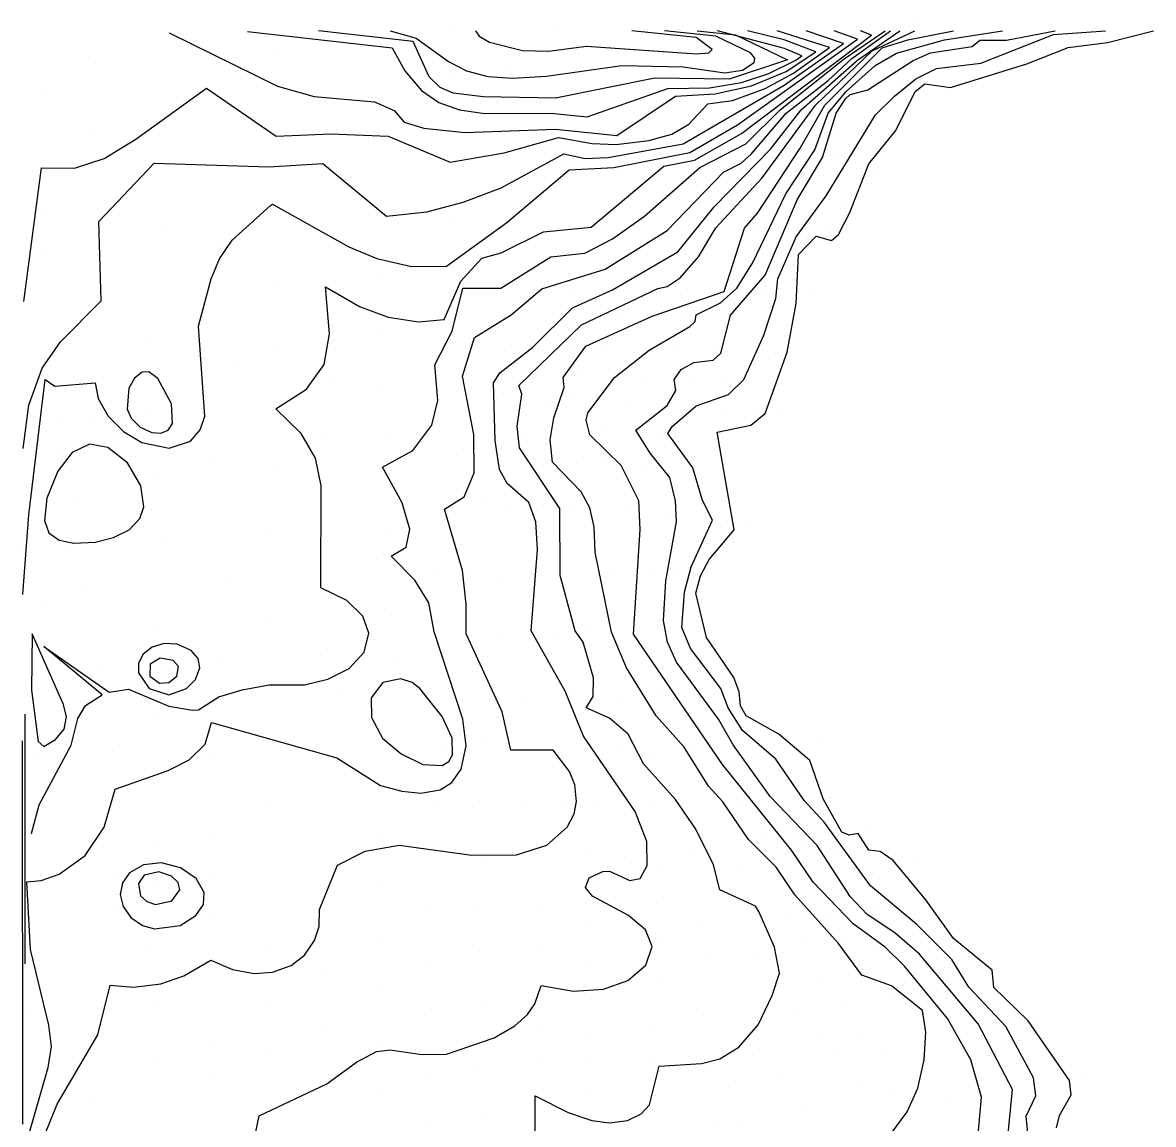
# Model space of a CAD drawing. Extents: x 486499 to 492463, y 5457277 to 5462406.
# Drawn here: x 486504 to 489554, y 5459435 to 5462406 of the extents above; entities that cross this region are included whole.
import ezdxf

# ---------------------------------------------------------------- set-up
doc = ezdxf.new("R2010")
doc.units = 0
doc.layers.add('Contours', color=7, linetype='Continuous')
doc.layers.add('Depths', color=7, linetype='Continuous')

msp = doc.modelspace()

# ---------------------------------------------------------------- linework, layer by layer
at = {"layer": 'Contours'}
for points in [[(486505.2, 5460863.8), (486521, 5461078.5), (486565.5, 5461443.7), (486591.2, 5461426.2), (486699.9, 5461434.7), (486708.2, 5461392.4), (486735.5, 5461344.6), (486776.6, 5461303.3), (486826.1, 5461273.5), (486899.9, 5461258.3), (486957, 5461277.2), (486983.6, 5461307.9), (486995.5, 5461344.5), (486978.3, 5461587.3), (487013, 5461715.5), (487035.8, 5461769.2), (487069.3, 5461819.3), (487173, 5461913), (487178.1, 5461916.2), (487383.9, 5461801.4), (487459.5, 5461770.4), (487553, 5461748.8), (487647.7, 5461749.4), (487810.4, 5461867.5), (487978.6, 5462009), (488099, 5462015.9), (488303.5, 5462055.9), (488432.8, 5462130.4), (488755.9, 5462361.3), (488692.9, 5462384.1)], [(486506.2, 5461258.1), (486521.2, 5461374.5), (486557, 5461474.7), (486606.5, 5461545.4), (486716.2, 5461655.8), (486710.2, 5461869.5), (486859.3, 5462027.4), (487168.6, 5462017.2), (487313.8, 5462026.1), (487485.7, 5461883.9), (487594.9, 5461895.7), (487692.2, 5461922.1), (487795, 5461960.9), (487963.7, 5462052.8), (488022, 5462039.8), (488083.6, 5462042.4), (488285.5, 5462079.2), (488558.4, 5462237.2), (488718.4, 5462350.1), (488617.3, 5462384.1)], [(486507.6, 5461654.2), (486555.5, 5462014.7), (486644, 5462013.6), (486723.9, 5462040.1), (486810, 5462091.9), (487000.1, 5462229.3), (487188, 5462100.4), (487335.3, 5462106.2), (487489.9, 5462100.1), (487657.4, 5462029.8), (487803.5, 5462055.1), (487950, 5462096), (488040.5, 5462080.1), (488105, 5462077.6), (488193.5, 5462088.4), (488254.9, 5462105.3), (488301.5, 5462132.8), (488352, 5462187.1), (488419.1, 5462195.9), (488506.8, 5462228.5), (488583.7, 5462270.2), (488680.9, 5462338.9), (488539.2, 5462384.1)], [(486520, 5459404.1), (486573.7, 5459588.4), (486581.8, 5459644.9), (486575.3, 5459702.5), (486525.8, 5459906.5), (486515.6, 5460088.9), (486554.3, 5460092.6), (486603, 5460109.9), (486673, 5460160.4), (486724.2, 5460236.2), (486753.8, 5460338.9), (486896.9, 5460389), (486953.9, 5460418.3), (486996.5, 5460460.4), (487014.2, 5460518.9), (487352.1, 5460423.5), (487469.8, 5460348.8), (487527, 5460333.1), (487578, 5460327.9), (487630.3, 5460337.3), (487661.6, 5460356.7), (487687.2, 5460392.6), (487700.2, 5460455.6), (487691.8, 5460527.5), (487614.5, 5460763.2), (487599.8, 5460841.8), (487562.6, 5460903), (487498.4, 5460967.2), (487538.7, 5460991.3), (487548.6, 5461040.2), (487528.2, 5461111.5), (487475.4, 5461207.7), (487556.6, 5461252.6), (487607.8, 5461320.8), (487624.3, 5461386.9), (487616.1, 5461483.3), (487662.9, 5461574.5), (487691.5, 5461690.4), (487794.5, 5461690.4), (487928.8, 5461774.8), (488021.1, 5461784.2), (488094.9, 5461823.4), (488181.2, 5461884.2), (488330.8, 5462015.9), (488455.3, 5462079.3), (488548.5, 5462172.1), (488719.9, 5462308.2), (488830.3, 5462384.1)], [(486528, 5460219.1), (486548.7, 5460296.6), (486635, 5460457.6), (486653.1, 5460529.1), (486674.2, 5460564.1), (486718.7, 5460593.4), (486561.6, 5460723.7), (486737.8, 5460600.7), (486789.7, 5460608.5), (486898.8, 5460562.7), (486962.9, 5460551.7), (486978.4, 5460552.7), (487033.7, 5460587.5), (487096.2, 5460607.1), (487169.1, 5460620), (487264.6, 5460620.6), (487327.6, 5460635.3), (487384.8, 5460664.4), (487425.8, 5460708.6), (487437.7, 5460759.5), (487421.6, 5460805.6), (487379.2, 5460847.8), (487309, 5460881.9), (487310, 5461157.4), (487294.2, 5461231.5), (487256, 5461297.9), (487187.6, 5461364.7), (487269.7, 5461417.8), (487317.5, 5461484.6), (487331.7, 5461566.5), (487320.8, 5461693.7), (487412.8, 5461640.9), (487490.6, 5461611.9), (487571.7, 5461599.2), (487640.9, 5461605.6), (487686.4, 5461709.1), (487743, 5461771.2), (487794.8, 5461785.7), (487909.4, 5461842), (488037.7, 5461854.9), (488233.8, 5462019), (488316.9, 5462035.7), (488443.5, 5462107.3), (488793.5, 5462372.5), (488764.5, 5462384.1)], [(486549.9, 5459371.5), (486597.6, 5459488.9), (486707, 5459676.7), (486740.9, 5459810.6), (486803.8, 5459804.7), (486877.5, 5459814.2), (486938.8, 5459835.3), (487012, 5459877.6), (487070, 5459852.3), (487128.9, 5459842), (487178.6, 5459845.5), (487228.6, 5459863.5), (487264.3, 5459890.9), (487291.6, 5459930.7), (487303.8, 5459968.5), (487305.2, 5460014.2), (487353.7, 5460134.1), (487428, 5460171.9), (487520.2, 5460188.1), (487716.1, 5460160.5), (487836.3, 5460162.1), (487918.1, 5460187.5), (487973.2, 5460236.3), (487991.5, 5460272.6), (487998, 5460306), (487993.6, 5460350.9), (487979.6, 5460386.7), (487935.1, 5460443.7), (487821.3, 5460443.9), (487797.7, 5460547.8), (487700.2, 5460757.4), (487700.6, 5460837.8), (487690.3, 5460928.7), (487642.6, 5461094.4), (487695.2, 5461127), (487722.5, 5461191.8), (487721.2, 5461295), (487691, 5461452.9), (487723.3, 5461556.9), (487822.3, 5461618.3), (487904.7, 5461688.7), (488075.9, 5461741.4), (488242.4, 5461845.5), (488394.7, 5462002.9), (488442.3, 5462027.5), (488469.1, 5462051.7), (488563.5, 5462161.8), (488677.3, 5462250.2), (488740.5, 5462309.9), (488844.8, 5462384.1)], [(486899.8, 5462378.4), (487191.6, 5462234.9), (487290.3, 5462206.8), (487453.3, 5462192.6), (487506, 5462169.5), (487533.3, 5462137.9), (487586.5, 5462121.6), (487696.9, 5462110.2), (487941.9, 5462119.3), (488107.4, 5462101.6), (488265.6, 5462208.2), (488372.5, 5462214.3), (488469.9, 5462235.5), (488563.5, 5462274.8), (488643.3, 5462327.7), (488558.6, 5462360.2), (488459.4, 5462384.1)], [(487110.5, 5462381.9), (487501, 5462338.5), (487535.2, 5462276.1), (487580, 5462223.3), (487626.6, 5462191.1), (487682.5, 5462170.9), (487744.9, 5462162.2), (487938.1, 5462160.8), (488027, 5462152), (488244.9, 5462228.8), (488356.7, 5462230.7), (488443.1, 5462244.5), (488517, 5462269.3), (488587.7, 5462303.9), (488605.8, 5462316.5), (488558.8, 5462336.6), (488378.1, 5462384.1)], [(487128.3, 5459388.9), (487141.9, 5459457.9), (487324.5, 5459544.4), (487404.8, 5459602.6), (487459, 5459631.7), (487495.5, 5459636.1), (487581.5, 5459623.2), (487647.9, 5459624), (487776.2, 5459668.2), (487831.5, 5459700.3), (487866.1, 5459731.4), (487886.2, 5459760.2), (487903.2, 5459809), (487990, 5459794.3), (488070.9, 5459799.7), (488136.8, 5459823.3), (488185, 5459864.1), (488201.9, 5459914.4), (488184.4, 5459959.4), (488138.9, 5459998), (488041, 5460050.3), (488022.2, 5460073.4), (488032.7, 5460099.5), (488069.2, 5460116.4), (488086.8, 5460117.6), (488142.1, 5460092.3), (488170.2, 5460098.3), (488189, 5460133.4), (488188, 5460197.3), (488156.4, 5460278.8), (488017.3, 5460481.8), (487967.2, 5460603.1), (487875.6, 5460765.8), (487892.8, 5460985.4), (487888.7, 5461060.3), (487869.2, 5461112), (487811.4, 5461163.3), (487790.1, 5461201), (487778.7, 5461279), (487774.6, 5461435), (487791.5, 5461461.3), (487879.7, 5461529.9), (487987.6, 5461637.4), (488095.3, 5461685.5), (488271.7, 5461788.2), (488369.6, 5461909.2), (488521.8, 5462065), (488603.9, 5462170.8), (488755.7, 5462305.1), (488870.4, 5462384.1)], [(488323.7, 5462384.1), (488427.1, 5462373.2), (488567.6, 5462305.6), (488410.2, 5462253.7), (488209.7, 5462256.7), (487941.8, 5462202.7), (487746.6, 5462206.1), (487665.7, 5462215.6), (487630.2, 5462231), (487600.8, 5462260.1), (487557.5, 5462354.9), (487302.5, 5462384.1)], [(487496.1, 5462384.1), (487565.4, 5462364.1), (487652.9, 5462301.3), (487701.7, 5462275.9), (487759.5, 5462261.1), (487825.3, 5462256.2), (487917, 5462261.4), (488120.6, 5462290.2), (488285.9, 5462287.4), (488398, 5462271.2), (488445.6, 5462277.8), (488477.2, 5462298.5), (488479.2, 5462310.6), (488467.4, 5462324.5), (488373.9, 5462369.5), (488235.6, 5462384.1)], [(487726.1, 5462384.1), (487735.6, 5462369.6), (487763.8, 5462353.4), (487852.4, 5462331.2), (487922.4, 5462329.3), (488025.2, 5462342.7), (488321.6, 5462321.9), (488355.5, 5462325.2), (488363.7, 5462333.6), (488320.7, 5462365.8), (488147.6, 5462384.1)], [(487886.1, 5459290.4), (487886.4, 5459512.2), (487975.3, 5459466.5), (488039.7, 5459445.5), (488087.2, 5459439.4), (488135.9, 5459445.2), (488173, 5459463.2), (488194.8, 5459487.3), (488221.1, 5459591.6), (488335, 5459599.2), (488384.7, 5459611.5), (488436.3, 5459642.7), (488488, 5459703.7), (488526.3, 5459782.3), (488545.6, 5459842.4), (488532.6, 5459912.5), (488490.2, 5460008.9), (488481.2, 5460023.7), (488384.5, 5460067.6), (488368, 5460134.5), (488320.5, 5460231.2), (488265.5, 5460310.8), (488178.8, 5460407.3), (488137.4, 5460487.2), (488086.9, 5460530.3), (488023.9, 5460558.2), (488043.6, 5460589.1), (488044.4, 5460639.1), (488015.8, 5460735.6), (487994.6, 5460765.6), (487954.5, 5460914.8), (487953.6, 5461095.9), (487844.7, 5461259.7), (487838.6, 5461317.8), (487850.5, 5461404.1), (487842.3, 5461428), (488011.4, 5461590.9), (488217.2, 5461688.8), (488242.4, 5461694.4), (488278.1, 5461718.3), (488326.8, 5461774.4), (488374.3, 5461852.7), (488499.3, 5461987.4), (488642.9, 5462183.4), (488795.2, 5462330.2), (488910.3, 5462384.1)], [(488846.7, 5459410.6), (488890.4, 5459468.5), (488918.5, 5459532.8), (488935.8, 5459608.7), (488940.1, 5459683.2), (488931.8, 5459741.8), (488847.8, 5459808.8), (488768, 5459836.9), (488704.9, 5459922.7), (488587.5, 5460053.5), (488536.4, 5460128.7), (488462.4, 5460202.8), (488392.5, 5460305), (488353.8, 5460346.9), (488288.4, 5460452.2), (488213.3, 5460536.3), (488133.3, 5460666.1), (488092.8, 5460762.5), (488048.3, 5460977.7), (488045.7, 5461046.7), (488034.1, 5461098), (488011, 5461140.5), (487933.9, 5461221), (487927.1, 5461281.2), (487936.9, 5461340.7), (487965.1, 5461422.6), (487961.8, 5461449.3), (488023.6, 5461533.3), (488202.2, 5461614.9), (488396.3, 5461681.3), (488451.7, 5461851.8), (488486.7, 5461892.7), (488601.1, 5462067.5), (488667.6, 5462183.8), (488822.2, 5462338.3), (488891.8, 5462360.1), (489014.9, 5462384.1)], [(489077.2, 5459356.6), (489090.4, 5459508.1), (489061.5, 5459609.1), (488998.7, 5459720.8), (488882.7, 5459861.5), (488830.7, 5459912.6), (488744.2, 5459975.4), (488636.7, 5460088.1), (488578.2, 5460174.4), (488392.1, 5460405.4), (488151.8, 5460757.1), (488170.3, 5461039.3), (488166.1, 5461116.4), (488118.9, 5461211.7), (488034, 5461294.8), (488024.5, 5461334.1), (488029.2, 5461353.4), (488100.3, 5461448.7), (488193.9, 5461522.7), (488304.1, 5461586.3), (488318, 5461600.1), (488320.7, 5461618), (488386.8, 5461650.9), (488430.7, 5461690.4), (488472.9, 5461757.9), (488562.5, 5461944.6), (488640.7, 5462063.6), (488676.8, 5462162.1), (488725.2, 5462220.1), (488803.5, 5462290.5), (488861, 5462323.9), (488990.9, 5462359.6), (489146.8, 5462384.1)], [(489149.5, 5459281.3), (489174.3, 5459528.8), (489081.9, 5459706), (488923.5, 5459894.3), (488856.5, 5459951.7), (488781.9, 5460000.5), (488736.6, 5460049.1), (488646.9, 5460187.1), (488520.3, 5460318.9), (488421.1, 5460458.2), (488381.5, 5460527.4), (488268.1, 5460681.3), (488243.4, 5460735.5), (488232.9, 5460793.8), (488238.8, 5460901), (488268, 5461060.1), (488265.5, 5461116.5), (488250.2, 5461179.7), (488196.6, 5461245.4), (488158.2, 5461307.5), (488243, 5461373.7), (488265.7, 5461414.5), (488261.3, 5461444), (488280.1, 5461471), (488314.9, 5461489.6), (488366.4, 5461495.8), (488387.5, 5461514.8), (488413.4, 5461616.9), (488507.4, 5461725), (488593.2, 5461927.9), (488661.3, 5462042.7), (488698.7, 5462161.8), (488724, 5462200.7), (488736.6, 5462212.1), (488784.2, 5462225.2), (488906.1, 5462303.7), (488953.2, 5462324.8), (489065.3, 5462341.4), (489086.4, 5462359.1), (489158.1, 5462358.7), (489288.8, 5462384.1)], [(489226.7, 5459301.2), (489211.2, 5459456.6), (489236.8, 5459511.4), (489230.8, 5459560), (489156.2, 5459698.5), (489056.5, 5459804.9), (489010.9, 5459879.5), (488915.9, 5459973.7), (488791.3, 5460078.2), (488666.5, 5460249.5), (488612, 5460307.9), (488535.7, 5460420), (488445.5, 5460496.7), (488407.6, 5460558.3), (488387.4, 5460610.4), (488305.7, 5460718.3), (488282.6, 5460774.5), (488289.6, 5460870), (488307.1, 5460938.6), (488365.3, 5461064.8), (488337.9, 5461117.5), (488311.6, 5461205.3), (488244.6, 5461298.2), (488256, 5461317), (488321.4, 5461372.3), (488408.6, 5461403.5), (488449.1, 5461443.4), (488503.3, 5461563.3), (488536, 5461662.5), (488540.9, 5461715.5), (488590.7, 5461828.5), (488671.4, 5461939.1), (488804.5, 5462157.1), (488856.3, 5462208.2), (488913.5, 5462254.8), (488968.9, 5462282.5), (489088.5, 5462296.7), (489284.9, 5462373.8), (489425.2, 5462384.1)], [(489292.5, 5459425.4), (489301.2, 5459458.9), (489332.1, 5459514.3), (489327.5, 5459552.9), (489216.6, 5459714.3), (489124.2, 5459804), (489119.1, 5459851), (489015.1, 5459936.5), (488940.8, 5460040.6), (488852.1, 5460146.6), (488817.4, 5460171.2), (488787, 5460174.6), (488757.5, 5460218.9), (488733.5, 5460215.1), (488713.8, 5460223.2), (488663.9, 5460312.7), (488627.7, 5460416), (488544.2, 5460487.5), (488456, 5460536.3), (488440.9, 5460563.3), (488437.2, 5460601.2), (488422.4, 5460640.1), (488348.9, 5460747.6), (488320, 5460867.8), (488332.8, 5460914.3), (488356.1, 5460958.2), (488423.2, 5461038.3), (488378, 5461301.9), (488468.3, 5461320.3), (488507.4, 5461352.1), (488566, 5461517.4), (488590.4, 5461649), (488597, 5461781.1), (488644.6, 5461830), (488686.1, 5461819), (488704.4, 5461834.6), (488735.8, 5461894), (488786.9, 5462025.8), (488859.6, 5462115.2), (488911.2, 5462220.5), (488937.3, 5462241.3), (489007.2, 5462231.7), (489212.5, 5462295), (489324.2, 5462339), (489430.3, 5462352.2), (489554.1, 5462384.1)], [(486877.1, 5461299.3), (486897.1, 5461307.4), (486909, 5461325.3), (486905.6, 5461377.8), (486868.9, 5461446.6), (486844.4, 5461464), (486826.5, 5461463.9), (486805.8, 5461447.6), (486791.1, 5461420.2), (486786.3, 5461363.5), (486797.3, 5461339.8), (486821.6, 5461315.6), (486852.6, 5461301), (486877.1, 5461299.3)], [(486830.9, 5461100.1), (486823.6, 5461157.1), (486786.9, 5461218.6), (486734.1, 5461260.2), (486684.4, 5461269), (486638.3, 5461246.7), (486599.2, 5461196.8), (486569.3, 5461123.5), (486563.2, 5461063.2), (486575.3, 5461030.3), (486602.5, 5461010.4), (486642.8, 5461002.4), (486699.9, 5461005.3), (486749.5, 5461017.3), (486791.6, 5461038.3), (486820.1, 5461068.6), (486830.9, 5461100.1)], [(486623.1, 5460533.6), (486614.5, 5460567.4), (486529.7, 5460757.6), (486528, 5460605.7), (486546, 5460467.5), (486561.2, 5460454.4), (486592.7, 5460472.8), (486616.1, 5460501.1), (486623.1, 5460533.6)], [(486946, 5460610.2), (486970.6, 5460634.8), (486982.5, 5460665.7), (486977.7, 5460691), (486958.9, 5460712.9), (486920.8, 5460729.9), (486885.7, 5460731.7), (486853.7, 5460722.2), (486829.8, 5460703.3), (486817.1, 5460678.8), (486816.8, 5460652.9), (486845.6, 5460610.7), (486898.3, 5460593.1), (486946, 5460610.2)], [(486873.7, 5460624.6), (486898.6, 5460626.5), (486920.3, 5460644), (486924.9, 5460669.6), (486910, 5460686), (486875.5, 5460691.9), (486848.4, 5460675.7), (486847.6, 5460643.7), (486873.7, 5460624.6)], [(487575.8, 5460610.6), (487554.9, 5460627), (487524.4, 5460636.6), (487475.9, 5460626.2), (487444.5, 5460585.4), (487445.1, 5460532.3), (487474.9, 5460476.4), (487525.7, 5460434.2), (487584, 5460405.3), (487636.1, 5460402.8), (487653.6, 5460413.4), (487663.9, 5460431.1), (487662.9, 5460476.5), (487636.2, 5460534.6), (487575.8, 5460610.6)], [(486510.5, 5460541.5), (486510.5, 5459867.5)], [(486504.6, 5459435.1), (486504.3, 5460469.5)], [(486929.1, 5459971), (486971.9, 5459998), (486992.1, 5460028.1), (486994.1, 5460060.6), (486972.5, 5460097.7), (486930.6, 5460126.3), (486879.3, 5460139.9), (486830.2, 5460134.9), (486792.4, 5460113.2), (486773.5, 5460086.1), (486767.8, 5460054.6), (486775.5, 5460022.2), (486796.2, 5459992.7), (486828.1, 5459970.9), (486859.9, 5459962), (486929.1, 5459971)], [(486905.8, 5460104.4), (486871.5, 5460116.1), (486832.5, 5460106.7), (486816.8, 5460084.6), (486822.7, 5460051.6), (486839.2, 5460035.5), (486863.1, 5460027.5), (486906.6, 5460037.5), (486928.8, 5460067.4), (486923.6, 5460087.4), (486905.8, 5460104.4)]]:
    msp.add_lwpolyline(points, dxfattribs=at)
at = {"layer": 'Depths'}
for p, q in [((488906.5, 5462406.3), (488906.5, 5462406.3)), ((486897.7, 5462378.4), (486897.7, 5462378.4)), ((487670, 5462387.5), (487670, 5462387.5)), ((487950.8, 5462395.6), (487950.8, 5462395.6)), ((487330.2, 5462368.4), (487330.2, 5462368.4)), ((488268.1, 5462362.2), (488268.1, 5462362.2)), ((488983.1, 5462365.5), (488983.1, 5462365.5)), ((489189.6, 5462352.7), (489189.6, 5462352.7)), ((489322.8, 5462370.5), (489322.8, 5462370.5)), ((489433, 5462370.5), (489433, 5462370.5)), ((487186.6, 5462324.9), (487186.6, 5462324.9)), ((487500.5, 5462338.3), (487500.5, 5462338.3)), ((488835.6, 5462342.4), (488835.6, 5462342.4)), ((489088.5, 5462332.8), (489088.5, 5462332.8)), ((486700.7, 5462294.9), (486700.7, 5462294.9)), ((487817.3, 5462292), (487817.3, 5462292)), ((488101.1, 5462288.7), (488101.1, 5462288.7)), ((488441.7, 5462292), (488441.7, 5462292)), ((488568.6, 5462305.4), (488568.6, 5462305.4)), ((488714.5, 5462306), (488714.5, 5462306)), ((488930.3, 5462303), (488930.3, 5462303)), ((488993.3, 5462287.7), (488993.3, 5462287.7)), ((489145.2, 5462299.4), (489145.2, 5462299.4)), ((488641, 5462254.2), (488641, 5462254.2)), ((486560.5, 5462224.7), (486560.5, 5462224.7)), ((487002.9, 5462229.7), (487002.9, 5462229.7)), ((487660.3, 5462251.9), (487660.3, 5462251.9)), ((488759.3, 5462241.1), (488759.3, 5462241.1)), ((488869.9, 5462249.7), (488869.9, 5462249.7)), ((488933.3, 5462227), (488933.3, 5462227)), ((487326.8, 5462201.3), (487326.8, 5462201.3)), ((487947.5, 5462201.8), (487947.5, 5462201.8)), ((488265.1, 5462208), (488265.1, 5462208)), ((488440.7, 5462165.7), (488440.7, 5462165.7)), ((488713.9, 5462183.2), (488713.9, 5462183.2)), ((488559.2, 5462160.7), (488559.2, 5462160.7)), ((488806.3, 5462157.4), (488806.3, 5462157.4)), ((486697.4, 5462114.5), (486697.4, 5462114.5)), ((487821, 5462117.8), (487821, 5462117.8)), ((488108.2, 5462101.1), (488108.2, 5462101.1)), ((488695.8, 5462118.1), (488695.8, 5462118.1)), ((487186.6, 5462099.4), (487186.6, 5462099.4)), ((487490.4, 5462099.4), (487490.4, 5462099.4)), ((487949.6, 5462096.1), (487949.6, 5462096.1)), ((488276.8, 5462096.1), (488276.8, 5462096.1)), ((488633.1, 5462079.3), (488633.1, 5462079.3)), ((488695.8, 5462050.6), (488695.8, 5462050.6)), ((486555.5, 5462012.6), (486555.5, 5462012.6)), ((486857.9, 5462025.4), (486857.9, 5462025.4)), ((486998.1, 5462025.4), (486998.1, 5462025.4)), ((487312, 5462025.4), (487312, 5462025.4)), ((487657.4, 5462029.3), (487657.4, 5462029.3)), ((487978.2, 5462008.7), (487978.2, 5462008.7)), ((488118.4, 5462008.7), (488118.4, 5462008.7)), ((488233.6, 5462018.7), (488233.6, 5462018.7)), ((488330.5, 5462015.4), (488330.5, 5462015.4)), ((488442.5, 5462010.1), (488442.5, 5462010.1)), ((488543.5, 5462021), (488543.5, 5462021)), ((487842.9, 5461982), (487842.9, 5461982)), ((488803.5, 5462002.3), (488803.5, 5462002.3)), ((488637.2, 5461974.2), (488637.2, 5461974.2)), ((486572.2, 5461899), (486572.2, 5461899)), ((487176.8, 5461915.1), (487176.8, 5461915.1)), ((488598.1, 5461906.7), (488598.1, 5461906.7)), ((488711.8, 5461912), (488711.8, 5461912)), ((486711, 5461868.4), (486711, 5461868.4)), ((487485.6, 5461881.7), (487485.6, 5461881.7)), ((487652.6, 5461881.7), (487652.6, 5461881.7)), ((488151.8, 5461856.7), (488151.8, 5461856.7)), ((488265.4, 5461856.7), (488265.4, 5461856.7)), ((486884.6, 5461848.3), (486884.6, 5461848.3)), ((487310.3, 5461841.6), (487310.3, 5461841.6)), ((487793.9, 5461851.2), (487793.9, 5461851.2)), ((487903, 5461845), (487903, 5461845)), ((488038.3, 5461853.3), (488038.3, 5461853.3)), ((488373.9, 5461851.7), (488373.9, 5461851.7)), ((488491, 5461851.9), (488491, 5461851.9)), ((488569.2, 5461851.7), (488569.2, 5461851.7)), ((488676.3, 5461844.5), (488676.3, 5461844.5)), ((487033.2, 5461804.9), (487033.2, 5461804.9)), ((488625.1, 5461813.9), (488625.1, 5461813.9)), ((486572.2, 5461784.1), (486572.2, 5461784.1)), ((487647.6, 5461748.1), (487647.6, 5461748.1)), ((487186.3, 5461708.3), (487186.3, 5461708.3)), ((487470.6, 5461721.4), (487470.6, 5461721.4)), ((487322, 5461694.6), (487322, 5461694.6)), ((487691, 5461689.6), (487691, 5461689.6)), ((487794.5, 5461689.6), (487794.5, 5461689.6)), ((487904.7, 5461688), (487904.7, 5461688)), ((487995, 5461679.4), (487995, 5461679.4)), ((488095.1, 5461684.6), (488095.1, 5461684.6)), ((488216.9, 5461688), (488216.9, 5461688)), ((488297.1, 5461688), (488297.1, 5461688)), ((488397.3, 5461681.3), (488397.3, 5461681.3)), ((488512.8, 5461682.7), (488512.8, 5461682.7)), ((488625.1, 5461675.9), (488625.1, 5461675.9)), ((486507, 5461648.4), (486507, 5461648.4)), ((486717.6, 5461654.6), (486717.6, 5461654.6)), ((488119.4, 5461616.7), (488119.4, 5461616.7)), ((488277.9, 5461617.3), (488277.9, 5461617.3)), ((488407.3, 5461619.5), (488407.3, 5461619.5)), ((486979.8, 5461587.7), (486979.8, 5461587.7)), ((487642.6, 5461604.4), (487642.6, 5461604.4)), ((488033.3, 5461604.4), (488033.3, 5461604.4)), ((487469, 5461564.3), (487469, 5461564.3)), ((487724.4, 5461557.7), (487724.4, 5461557.7)), ((486834.5, 5461544.3), (486834.5, 5461544.3)), ((487186.8, 5461530.9), (487186.8, 5461530.9)), ((487345.4, 5461527.6), (487345.4, 5461527.6)), ((487823.1, 5461539.1), (487823.1, 5461539.1)), ((487894.7, 5461520.9), (487894.7, 5461520.9)), ((487982.5, 5461538.2), (487982.5, 5461538.2)), ((488064.7, 5461528.4), (488064.7, 5461528.4)), ((488195.2, 5461525.9), (488195.2, 5461525.9)), ((488267.2, 5461537.3), (488267.2, 5461537.3)), ((488380.9, 5461537.3), (488380.9, 5461537.3)), ((486587.4, 5461510.9), (486587.4, 5461510.9)), ((487079.9, 5461494.2), (487079.9, 5461494.2)), ((488534.2, 5461517.4), (488534.2, 5461517.4)), ((487617.5, 5461482.5), (487617.5, 5461482.5)), ((486699.3, 5461434.1), (486699.3, 5461434.1)), ((487345.4, 5461440.7), (487345.4, 5461440.7)), ((487882.3, 5461448), (487882.3, 5461448)), ((488007.9, 5461457.3), (488007.9, 5461457.3)), ((488098.4, 5461445.7), (488098.4, 5461445.7)), ((488171.9, 5461449.3), (488171.9, 5461449.3)), ((488313.9, 5461451.7), (488313.9, 5461451.7)), ((488395.6, 5461433.9), (488395.6, 5461433.9)), ((487469, 5461427.4), (487469, 5461427.4)), ((487802.2, 5461407.9), (487802.2, 5461407.9)), ((486996.5, 5461390.6), (486996.5, 5461390.6)), ((487922.4, 5461387.9), (487922.4, 5461387.9)), ((487986.6, 5461389.8), (487986.6, 5461389.8)), ((488135.1, 5461380.6), (488135.1, 5461380.6)), ((488217.5, 5461377.3), (488217.5, 5461377.3)), ((488322.1, 5461372.2), (488322.1, 5461372.2)), ((486595.1, 5461339.9), (486595.1, 5461339.9)), ((486844.3, 5461364.4), (486844.3, 5461364.4)), ((487188.5, 5461363.9), (487188.5, 5461363.9)), ((488388.5, 5461361), (488388.5, 5461361)), ((488473.8, 5461361), (488473.8, 5461361)), ((488547.6, 5461359.4), (488547.6, 5461359.4)), ((486699.3, 5461330.5), (486699.3, 5461330.5)), ((488071.8, 5461316.9), (488071.8, 5461316.9)), ((488156.8, 5461308.8), (488156.8, 5461308.8)), ((487327, 5461290.4), (487327, 5461290.4)), ((487480.6, 5461290.4), (487480.6, 5461290.4)), ((487859, 5461294.3), (487859, 5461294.3)), ((487951, 5461300.9), (487951, 5461300.9)), ((488232, 5461298.7), (488232, 5461298.7)), ((488378.9, 5461302.1), (488378.9, 5461302.1)), ((486595.7, 5461253.6), (486595.7, 5461253.6)), ((487016.5, 5461233.6), (487016.5, 5461233.6)), ((487675.4, 5461238.1), (487675.4, 5461238.1)), ((487866.3, 5461220.2), (487866.3, 5461220.2)), ((487933.1, 5461223.6), (487933.1, 5461223.6)), ((487997.8, 5461217.4), (487997.8, 5461217.4)), ((488071.8, 5461217.4), (488071.8, 5461217.4)), ((486856.2, 5461186.8), (486856.2, 5461186.8)), ((487180.4, 5461202.1), (487180.4, 5461202.1)), ((487475.9, 5461208.8), (487475.9, 5461208.8)), ((487802.2, 5461210.8), (487802.2, 5461210.8)), ((488185.5, 5461196.1), (488185.5, 5461196.1)), ((488250.3, 5461181.8), (488250.3, 5461181.8)), ((487310.3, 5461126.7), (487310.3, 5461126.7)), ((488402.3, 5461148.4), (488402.3, 5461148.4)), ((486654.2, 5461120), (486654.2, 5461120)), ((487744.4, 5461123.3), (487744.4, 5461123.3)), ((487823.1, 5461098.1), (487823.1, 5461098.1)), ((487909.7, 5461106.6), (487909.7, 5461106.6)), ((487644.3, 5461093.3), (487644.3, 5461093.3)), ((487975.8, 5461090.5), (487975.8, 5461090.5)), ((488128.7, 5461091.2), (488128.7, 5461091.2)), ((488242.4, 5461071.7), (488242.4, 5461071.7)), ((487490.7, 5461043.2), (487490.7, 5461043.2)), ((488406.3, 5461062.5), (488406.3, 5461062.5)), ((488451.8, 5461047.9), (488451.8, 5461047.9)), ((486876.2, 5461006.4), (486876.2, 5461006.4)), ((487176.8, 5461029.8), (487176.8, 5461029.8)), ((486505.6, 5460989.7), (486505.6, 5460989.7)), ((486629.1, 5460989.7), (486629.1, 5460989.7)), ((487479, 5460976.3), (487479, 5460976.3)), ((487620.9, 5460914.5), (487620.9, 5460914.5)), ((487711, 5460922.9), (487711, 5460922.9)), ((487799.7, 5460911), (487799.7, 5460911)), ((487889.7, 5460922.9), (487889.7, 5460922.9)), ((487954.8, 5460917.9), (487954.8, 5460917.9)), ((488084.5, 5460921.3), (488084.5, 5460921.3)), ((488203.3, 5460915.3), (488203.3, 5460915.3)), ((488264.2, 5460923.8), (488264.2, 5460923.8)), ((487051.9, 5460901.9), (487051.9, 5460901.9)), ((487310.3, 5460882.8), (487310.3, 5460882.8)), ((488338.1, 5460902.2), (488338.1, 5460902.2)), ((486665.9, 5460876.1), (486665.9, 5460876.1)), ((486565.7, 5460832.7), (486565.7, 5460832.7)), ((487480.6, 5460826), (487480.6, 5460826)), ((487176.8, 5460792.6), (487176.8, 5460792.6)), ((486866.2, 5460779.2), (486866.2, 5460779.2)), ((487615.9, 5460762.5), (487615.9, 5460762.5)), ((487876.3, 5460765.9), (487876.3, 5460765.9)), ((487939.1, 5460759.8), (487939.1, 5460759.8)), ((488022.4, 5460768.5), (488022.4, 5460768.5)), ((487701, 5460755.8), (487701, 5460755.8)), ((487791.2, 5460755.8), (487791.2, 5460755.8)), ((488151.8, 5460757.5), (488151.8, 5460757.5)), ((488264.2, 5460731.9), (488264.2, 5460731.9)), ((488373.6, 5460731.6), (488373.6, 5460731.6)), ((486560.7, 5460722.4), (486560.7, 5460722.4)), ((487325.8, 5460719.6), (487325.8, 5460719.6)), ((487043.2, 5460695.7), (487043.2, 5460695.7)), ((487504, 5460689), (487504, 5460689)), ((486717.6, 5460662.3), (486717.6, 5460662.3)), ((486870.6, 5460653.3), (486870.6, 5460653.3)), ((487170.1, 5460618.9), (487170.1, 5460618.9)), ((487490.7, 5460615.5), (487490.7, 5460615.5)), ((487350.4, 5460598.8), (487350.4, 5460598.8)), ((487662.6, 5460605.5), (487662.6, 5460605.5)), ((487774.5, 5460598.8), (487774.5, 5460598.8)), ((487863.1, 5460583.6), (487863.1, 5460583.6)), ((487989.9, 5460605.5), (487989.9, 5460605.5)), ((488114.4, 5460587.7), (488114.4, 5460587.7)), ((488216, 5460590.7), (488216, 5460590.7)), ((488292.1, 5460590), (488292.1, 5460590)), ((488370.7, 5460596.8), (488370.7, 5460596.8)), ((488024.2, 5460557.7), (488024.2, 5460557.7)), ((488464.2, 5460552.1), (488464.2, 5460552.1)), ((486867.9, 5460538.7), (486867.9, 5460538.7)), ((487014.8, 5460518.6), (487014.8, 5460518.6)), ((486544, 5460512), (486544, 5460512)), ((487168.4, 5460471.9), (487168.4, 5460471.9)), ((487478.7, 5460470.5), (487478.7, 5460470.5)), ((487752.8, 5460468.7), (487752.8, 5460468.7)), ((488656.1, 5460463.2), (488656.1, 5460463.2)), ((486747.7, 5460441.8), (486747.7, 5460441.8)), ((487644.3, 5460448.5), (487644.3, 5460448.5)), ((487821.2, 5460445.1), (487821.2, 5460445.1)), ((487934.8, 5460445.1), (487934.8, 5460445.1)), ((488046.6, 5460448.5), (488046.6, 5460448.5)), ((488122.8, 5460442.4), (488122.8, 5460442.4)), ((488207.9, 5460427.4), (488207.9, 5460427.4)), ((488307.1, 5460440.1), (488307.1, 5460440.1)), ((488484.4, 5460436.9), (488484.4, 5460436.9)), ((486547.3, 5460418.4), (486547.3, 5460418.4)), ((487014.8, 5460421.8), (487014.8, 5460421.8)), ((487352.1, 5460421.8), (487352.1, 5460421.8)), ((488420, 5460415.9), (488420, 5460415.9)), ((486861.2, 5460375), (486861.2, 5460375)), ((488509.3, 5460372.9), (488509.3, 5460372.9)), ((488619.4, 5460380), (488619.4, 5460380)), ((486754.4, 5460338.2), (486754.4, 5460338.2)), ((487469, 5460348.3), (487469, 5460348.3)), ((487168.4, 5460304.8), (487168.4, 5460304.8)), ((487736.1, 5460308.2), (487736.1, 5460308.2)), ((487853, 5460304.8), (487853, 5460304.8)), ((487966.5, 5460304.8), (487966.5, 5460304.8)), ((488126.6, 5460301.9), (488126.6, 5460301.9)), ((488206.9, 5460301.9), (488206.9, 5460301.9)), ((488446.6, 5460309.2), (488446.6, 5460309.2)), ((488684.5, 5460313.9), (488684.5, 5460313.9)), ((487615.9, 5460298.1), (487615.9, 5460298.1)), ((488041.6, 5460294.8), (488041.6, 5460294.8)), ((488285.4, 5460296.5), (488285.4, 5460296.5)), ((488544.2, 5460284.8), (488544.2, 5460284.8)), ((488667.2, 5460253.1), (488667.2, 5460253.1)), ((486527.9, 5460217.6), (486527.9, 5460217.6)), ((487011.5, 5460211.3), (487011.5, 5460211.3)), ((488507, 5460216.8), (488507, 5460216.8)), ((488776.9, 5460235.7), (488776.9, 5460235.7)), ((486862.9, 5460181.2), (486862.9, 5460181.2)), ((487467.3, 5460204.6), (487467.3, 5460204.6)), ((488608.6, 5460194.4), (488608.6, 5460194.4)), ((487611.6, 5460175.6), (487611.6, 5460175.6)), ((487854.6, 5460161.2), (487854.6, 5460161.2)), ((488021.6, 5460161.2), (488021.6, 5460161.2)), ((488128.4, 5460157.8), (488128.4, 5460157.8)), ((488307.1, 5460164.5), (488307.1, 5460164.5)), ((488378.9, 5460156.2), (488378.9, 5460156.2)), ((488699.4, 5460168.5), (488699.4, 5460168.5)), ((488839.7, 5460177.9), (488839.7, 5460177.9)), ((488911.9, 5460157.5), (488911.9, 5460157.5)), ((487357.1, 5460134.4), (487357.1, 5460134.4)), ((487741.1, 5460141.1), (487741.1, 5460141.1)), ((488213.6, 5460131.1), (488213.6, 5460131.1)), ((488445, 5460126.7), (488445, 5460126.7)), ((488535.8, 5460131.1), (488535.8, 5460131.1)), ((486749.4, 5460111.1), (486749.4, 5460111.1)), ((486862.9, 5460092.7), (486862.9, 5460092.7)), ((487023.2, 5460097.7), (487023.2, 5460097.7)), ((488637.7, 5460087.7), (488637.7, 5460087.7)), ((488797.1, 5460113.4), (488797.1, 5460113.4)), ((486515.6, 5460084.3), (486515.6, 5460084.3)), ((487470.6, 5460074.3), (487470.6, 5460074.3)), ((488044.3, 5460076.6), (488044.3, 5460076.6)), ((488385.6, 5460069.3), (488385.6, 5460069.3)), ((488213.6, 5460031.8), (488213.6, 5460031.8)), ((488731.2, 5460052.6), (488731.2, 5460052.6)), ((488943.2, 5460040.9), (488943.2, 5460040.9)), ((486749.4, 5460010.8), (486749.4, 5460010.8)), ((487308, 5460013.4), (487308, 5460013.4)), ((487587.5, 5460017.5), (487587.5, 5460017.5)), ((487737.8, 5460014.2), (487737.8, 5460014.2)), ((487894.7, 5460014.2), (487894.7, 5460014.2)), ((488484.2, 5460024.5), (488484.2, 5460024.5)), ((488565.2, 5460006.4), (488565.2, 5460006.4)), ((488798.8, 5460015.7), (488798.8, 5460015.7)), ((488887.4, 5459999.7), (488887.4, 5459999.7)), ((487023.2, 5459994.1), (487023.2, 5459994.1)), ((488031.6, 5459980.8), (488031.6, 5459980.8)), ((488329.8, 5459984.7), (488329.8, 5459984.7)), ((488684.9, 5459991.8), (488684.9, 5459991.8)), ((488963.3, 5459939), (488963.3, 5459939)), ((486515.6, 5459924), (486515.6, 5459924)), ((486852.9, 5459913.9), (486852.9, 5459913.9)), ((487166.8, 5459913.9), (487166.8, 5459913.9)), ((487471.7, 5459928.3), (487471.7, 5459928.3)), ((487902.4, 5459918.3), (487902.4, 5459918.3)), ((488227, 5459924), (488227, 5459924)), ((488608.6, 5459922.9), (488608.6, 5459922.9)), ((488709.5, 5459924), (488709.5, 5459924)), ((487013.1, 5459877.2), (487013.1, 5459877.2)), ((487737.8, 5459900.6), (487737.8, 5459900.6)), ((488359.8, 5459891.2), (488359.8, 5459891.2)), ((488477.1, 5459899.4), (488477.1, 5459899.4)), ((488816.1, 5459904), (488816.1, 5459904)), ((487317, 5459853.8), (487317, 5459853.8)), ((487595.2, 5459868.2), (487595.2, 5459868.2)), ((488032.7, 5459871.6), (488032.7, 5459871.6)), ((488919.1, 5459864.9), (488919.1, 5459864.9)), ((489026.7, 5459865.5), (489026.7, 5459865.5)), ((489128.5, 5459848.8), (489128.5, 5459848.8)), ((488227, 5459820.4), (488227, 5459820.4)), ((488549.2, 5459842.1), (488549.2, 5459842.1)), ((488647.6, 5459823), (488647.6, 5459823)), ((488769.6, 5459837.1), (488769.6, 5459837.1)), ((486742.7, 5459810.4), (486742.7, 5459810.4)), ((487463.9, 5459803.7), (487463.9, 5459803.7)), ((487903.2, 5459806.8), (487903.2, 5459806.8)), ((488855.5, 5459789.2), (488855.5, 5459789.2)), ((488958.2, 5459804.5), (488958.2, 5459804.5)), ((489056.7, 5459805.4), (489056.7, 5459805.4)), ((486856.2, 5459763.6), (486856.2, 5459763.6)), ((487156.7, 5459763.6), (487156.7, 5459763.6)), ((487738.8, 5459763), (487738.8, 5459763)), ((488040, 5459770.3), (488040, 5459770.3)), ((488712.1, 5459759.2), (488712.1, 5459759.2)), ((489203.9, 5459765.8), (489203.9, 5459765.8)), ((486515.6, 5459740.2), (486515.6, 5459740.2)), ((487588.5, 5459729.6), (487588.5, 5459729.6)), ((488339.8, 5459727.5), (488339.8, 5459727.5)), ((488580.1, 5459730.6), (488580.1, 5459730.6)), ((488918.3, 5459729), (488918.3, 5459729)), ((487893.6, 5459696), (487893.6, 5459696)), ((489008.3, 5459713.5), (489008.3, 5459713.5)), ((489156.9, 5459698.5), (489156.9, 5459698.5)), ((489232.1, 5459711.8), (489232.1, 5459711.8)), ((486720.7, 5459689.6), (486720.7, 5459689.6)), ((487321.4, 5459689.5), (487321.4, 5459689.5)), ((488040, 5459680.1), (488040, 5459680.1)), ((488209.6, 5459687.4), (488209.6, 5459687.4)), ((488647.6, 5459673.7), (488647.6, 5459673.7)), ((488755.5, 5459679), (488755.5, 5459679)), ((486505.6, 5459655), (486505.6, 5459655)), ((487011, 5459659.6), (487011, 5459659.6)), ((487475.6, 5459653.3), (487475.6, 5459653.3)), ((487733, 5459648.9), (487733, 5459648.9)), ((488492.4, 5459638.3), (488492.4, 5459638.3)), ((486859.5, 5459613.3), (486859.5, 5459613.3)), ((487164.5, 5459620.4), (487164.5, 5459620.4)), ((487893, 5459599.9), (487893, 5459599.9)), ((488035.9, 5459600.5), (488035.9, 5459600.5)), ((488212.2, 5459601.6), (488212.2, 5459601.6)), ((488708.8, 5459622), (488708.8, 5459622)), ((488826.7, 5459622), (488826.7, 5459622)), ((488939.9, 5459616.6), (488939.9, 5459616.6)), ((489075.1, 5459599.9), (489075.1, 5459599.9)), ((487592.5, 5459573.2), (487592.5, 5459573.2)), ((487732.8, 5459576.5), (487732.8, 5459576.5)), ((488345.5, 5459591.5), (488345.5, 5459591.5)), ((489212, 5459591.5), (489212, 5459591.5)), ((486505.6, 5459558.8), (486505.6, 5459558.8)), ((487018.6, 5459558.8), (487018.6, 5459558.8)), ((487326.1, 5459543.6), (487326.1, 5459543.6)), ((488427.4, 5459552.8), (488427.4, 5459552.8)), ((488541.8, 5459562.1), (488541.8, 5459562.1)), ((488755.5, 5459545.4), (488755.5, 5459545.4)), ((489374.2, 5459563.9), (489374.2, 5459563.9)), ((487472.4, 5459532.8), (487472.4, 5459532.8)), ((487885.9, 5459512.3), (487885.9, 5459512.3)), ((488035.9, 5459513.6), (488035.9, 5459513.6)), ((488212.2, 5459514), (488212.2, 5459514)), ((488855.5, 5459515.5), (488855.5, 5459515.5)), ((488997.6, 5459508.4), (488997.6, 5459508.4)), ((489091.8, 5459509.7), (489091.8, 5459509.7)), ((489175.3, 5459528.1), (489175.3, 5459528.1)), ((489319.3, 5459527), (489319.3, 5459527)), ((486697, 5459505.7), (486697, 5459505.7)), ((488605.3, 5459481.9), (488605.3, 5459481.9)), ((487141.7, 5459456.2), (487141.7, 5459456.2)), ((487749.6, 5459466), (487749.6, 5459466)), ((489329.3, 5459456.9), (489329.3, 5459456.9)), ((487587.7, 5459438.3), (487587.7, 5459438.3)), ((488368.2, 5459435.1), (488368.2, 5459435.1)), ((488445, 5459435.1), (488445, 5459435.1))]:
    msp.add_line(p, q, dxfattribs=at)

doc.saveas('drawing.dxf')
